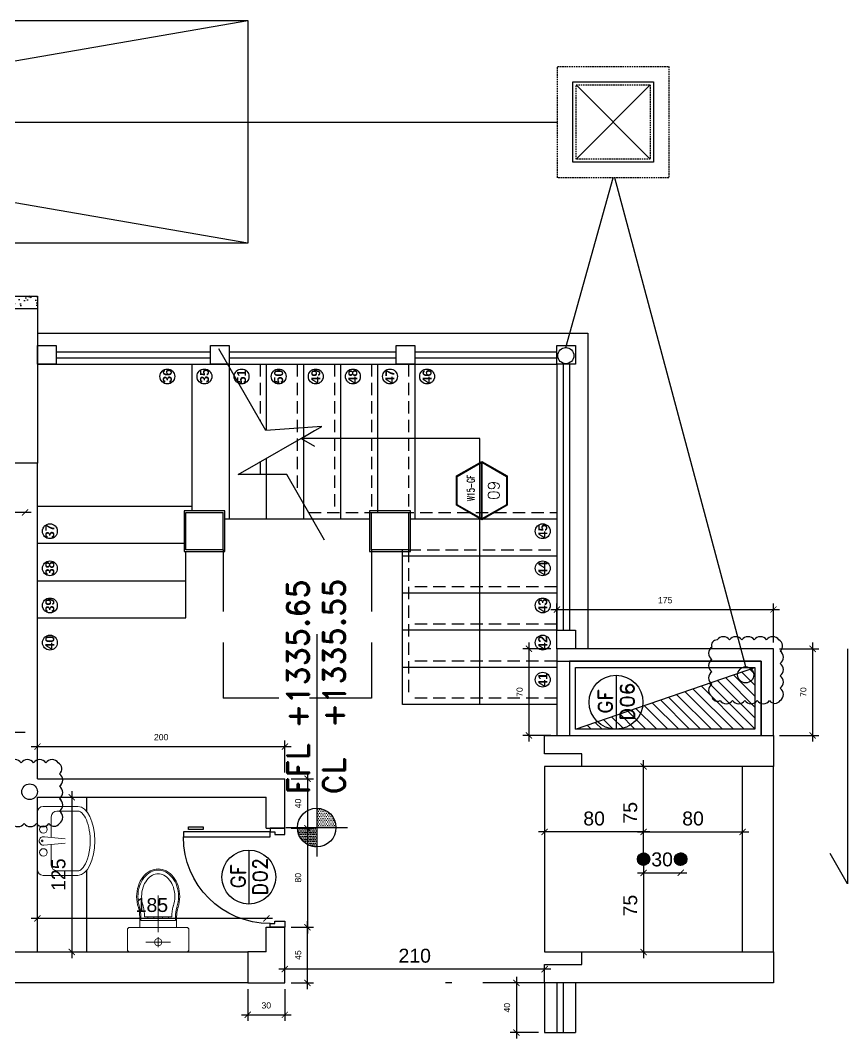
# Model space of a CAD drawing. Header units: centimetres. Extents: x 96271 to 179142, y 9855 to 112216.
# Drawn here: x 137569 to 138238, y 12592 to 13414 of the extents above; entities that cross this region are included whole.
import ezdxf
from ezdxf.enums import TextEntityAlignment as Align

# ---------------------------------------------------------------- set-up
doc = ezdxf.new("R2010")
doc.units = ezdxf.units.CM
doc.header["$LTSCALE"] = 100
doc.header["$MEASUREMENT"] = 0
doc.header["$PDSIZE"] = 0.2
for name, pattern in [('DASHED', [0.75, 0.5, -0.25]), ('HIDDEN', [0.375, 0.25, -0.125]), ('HIDDEN2', [0.1875, 0.125, -0.0625])]:
    doc.linetypes.add(name, pattern=pattern)
doc.layers.get('0').update_dxf_attribs({"linetype": 'CONTINUOUS'})
doc.layers.get('DEFPOINTS').update_dxf_attribs({"linetype": 'CONTINUOUS'})
for name, color, linetype in [('1-door', 7, 'CONTINUOUS'), ('A-Dim', 2, 'CONTINUOUS'), ('A-Dim CMU', 2, 'CONTINUOUS'), ('A-DOOR-ANOT', 111, 'CONTINUOUS'), ('A-Flor-Str', 3, 'CONTINUOUS'), ('A-Glass-Full', 140, 'CONTINUOUS'), ('A-Otln-Abv', 1, 'DASHED'), ('A-Patt-Strcr', 8, 'CONTINUOUS'), ('A-PLASTER', 51, 'CONTINUOUS'), ('A-Rev Cloud', 80, 'CONTINUOUS'), ('A-Sanitary fixt', 143, 'CONTINUOUS'), ('A-Sanitary Fixture', 143, 'CONTINUOUS'), ('A-Shaft', 31, 'CONTINUOUS'), ('A-Slab limit', 53, 'CONTINUOUS'), ('A-STAIRS', 51, 'CONTINUOUS'), ('A-Wall-Full', 5, 'CONTINUOUS'), ('A-Wall-Prht', 2, 'CONTINUOUS'), ('A-Wall-Strctr', 6, 'CONTINUOUS'), ('A-WINDOW-ANOT', 131, 'CONTINUOUS'), ('HANDLES', 2, 'CONTINUOUS'), ('M-DR-RW', 30, 'CONTINUOUS'), ('M-FCO-FD', 161, 'CONTINUOUS'), ('plan-elevation level', 7, 'CONTINUOUS'), ('plan-stair steps nbr', 224, 'CONTINUOUS')]:
    doc.layers.add(name, color=color, linetype=linetype)
doc.layers.add('sanitaires', color=150, linetype='CONTINUOUS', lineweight=0)
doc.styles.add('ARIAL', font='arialbd.ttf')
doc.styles.add('ROMAND', font='romand.shx', dxfattribs={"height": 10})
doc.styles.get("Standard").update_dxf_attribs({"font": 'arial.ttf'})
doc.dimstyles.new('1-50', dxfattribs={"dimtxt": 11.25, "dimasz": 5, "dimexe": 5, "dimexo": 5, "dimgap": 5, "dimtad": 1, "dimdec": 1, "dimrnd": 0.5, "dimzin": 12, "dimdsep": 46, "dimtxsty": 'Standard', "dimblk": 'ARCHTICK', "dimcen": 0.09, "dimdle": 5, "dimadec": 0, "dimazin": 3, "dimtfac": 1, "dimtdec": 1, "dimtix": 1, "dimtofl": 0, "dimtmove": 1, "dimatfit": 3, "dimfxl": 5, "dimtolj": 1, "dimtzin": 0, "dimarcsym": 0})
pattern_1 = [(90, (894916.29, -703049.082), (14.2875, 7.14375), [0, -14.2875])]

# ---------------------------------------------------------------- blocks, each defined once
blk = doc.blocks.new('Dl70-12')
at = {"color": 1}
for p, q in [((0.3, 8.1), (0.7, 8.1)), ((0.3, 1.1), (0.3, 8.1)), ((0.7, 8.1), (0.7, 1.1)), ((0, -0.1), (0, 1.1)), ((0, 1.1), (0.3, 1.1)), ((0.3, 1.1), (0.3, 0.7)), ((0.7, 1.1), (0.3, 1.1)), ((7.7, 1.1), (7.7, 0.7)), ((8, 1.1), (7.7, 1.1)), ((8, -0.1), (8, 1.1)), ((0.3, 0.7), (0.5, 0.7)), ((0.5, 0.7), (0.5, -0.1)), ((7.5, 0.7), (7.5, -0.1)), ((7.7, 0.7), (7.5, 0.7)), ((0.5, -0.1), (0, -0.1)), ((7.5, -0.1), (8, -0.1))]:
    blk.add_line(p, q, dxfattribs=at)
at = {"color": 7}
blk.add_arc((0.7, 1.1), 7, 0, 90, dxfattribs=at)
at = {"layer": 'HANDLES'}
blk.add_lwpolyline([(0.1, 7.7), (-0.1, 7.7), (-0.1, 6.5), (0.1, 6.5), (0.1, 7.7)], dxfattribs=at)
blk = doc.blocks.new('_ArchTick')
at = {"color": 0, "linetype": 'ByBlock', "const_width": 0.15}
blk.add_lwpolyline([(-0.5, -0.5), (0.5, 0.5)], dxfattribs=at)
blk = doc.blocks.new('*D1486')
at = {"layer": 'A-Dim', "color": 0, "lineweight": -2, "transparency": 16777216}
blk.add_line((137772.51, 12688.85), (137577.51, 12688.85), dxfattribs=at)
at = {"layer": 'DEFPOINTS', "color": 0, "transparency": 16777216}
for p in [(137582.51, 12688.85), (137582.51, 12661.71), (137767.51, 12661.71)]:
    blk.add_point(p, dxfattribs=at)
at = {"layer": 'A-Dim', "color": 0, "lineweight": -2, "transparency": 16777216, "xscale": 5, "yscale": 5, "zscale": 5, "rotation": 180}
blk.add_blockref('_ArchTick', (137582.51, 12688.85), dxfattribs=at)
at = {"layer": 'A-Dim', "color": 0, "lineweight": -2, "transparency": 16777216, "xscale": 5, "yscale": 5, "zscale": 5}
blk.add_blockref('_ArchTick', (137767.51, 12688.85), dxfattribs=at)
at = {"layer": 'A-Dim', "color": 0, "transparency": 16777216, "insert": (137675.01, 12699.59), "char_height": 11.25, "attachment_point": 5}
blk.add_mtext('\\A1;185', dxfattribs=at)
blk = doc.blocks.new('*D1487')
at = {"layer": 'A-Dim', "color": 0, "lineweight": -2, "transparency": 16777216}
blk.add_line((137610.25, 12791.71), (137610.25, 12656.71), dxfattribs=at)
at = {"layer": 'DEFPOINTS', "color": 0, "transparency": 16777216}
for p in [(137582.51, 12786.71), (137582.51, 12661.71), (137610.25, 12661.71)]:
    blk.add_point(p, dxfattribs=at)
at = {"layer": 'A-Dim', "color": 0, "lineweight": -2, "transparency": 16777216, "xscale": 5, "yscale": 5, "zscale": 5}
for p, rotation in [((137610.25, 12786.71), 90), ((137610.25, 12661.71), 270)]:
    blk.add_blockref('_ArchTick', p, dxfattribs=dict(at, rotation=rotation))
at = {"layer": 'A-Dim', "color": 0, "transparency": 16777216, "insert": (137599.51, 12724.21), "char_height": 11.25, "attachment_point": 5, "rotation": 90}
blk.add_mtext('\\A1;125', dxfattribs=at)
blk = doc.blocks.new('*D1488')
at = {"layer": 'A-Dim', "color": 0, "lineweight": -2, "transparency": 16777216}
blk.add_line((137997.51, 12647.88), (137777.51, 12647.88), dxfattribs=at)
at = {"layer": 'DEFPOINTS', "color": 0, "transparency": 16777216}
for p in [(137782.51, 12647.88), (137782.51, 12647.88), (137992.51, 12647.88)]:
    blk.add_point(p, dxfattribs=at)
at = {"layer": 'A-Dim', "color": 0, "lineweight": -2, "transparency": 16777216, "xscale": 5, "yscale": 5, "zscale": 5, "rotation": 180}
blk.add_blockref('_ArchTick', (137782.51, 12647.88), dxfattribs=at)
at = {"layer": 'A-Dim', "color": 0, "lineweight": -2, "transparency": 16777216, "xscale": 5, "yscale": 5, "zscale": 5}
blk.add_blockref('_ArchTick', (137992.51, 12647.88), dxfattribs=at)
at = {"layer": 'A-Dim', "color": 0, "transparency": 16777216, "insert": (137887.51, 12658.63), "char_height": 11.25, "attachment_point": 5}
blk.add_mtext('\\A1;210', dxfattribs=at)
blk = doc.blocks.new('SIEGE')
at = {"layer": 'sanitaires'}
for p, q in [((0.08, -0.1), (0.08, 0.1)), ((0.04, 0), (0.12, 0)), ((0.16, 0), (0.46, 0))]:
    blk.add_line(p, q, dxfattribs=at)
for points in [[(0, -0.23), (0, 0.23, -0.414214), (0.02, 0.25), (0.18, 0.25, -0.414214), (0.2, 0.23), (0.2, -0.23, -0.414214), (0.18, -0.25), (0.02, -0.25, -0.414214)], [(0.255, 0.14), (0.2858, 0.14, 0.070503), (0.3623, 0.1508, -0.002744), (0.3646, 0.1516, -0.078075), (0.45, 0.165, -0.078075), (0.5354, 0.1516, -0.087567), (0.603, 0.1159, -0.105488), (0.65, 0.0599, -0.122953), (0.665, 0, -0.122953), (0.65, -0.0599, -0.105488), (0.603, -0.1159, -0.087567), (0.5354, -0.1516, -0.078075), (0.45, -0.165, -0.078075), (0.3646, -0.1516, -0.002744), (0.3623, -0.1508, 0.070503), (0.2858, -0.14), (0.255, -0.14)], [(0.285, 0.11), (0.2858, 0.11, 0.071649), (0.3719, 0.1224, -0.002744), (0.3738, 0.123, -0.078075), (0.45, 0.135, -0.078075), (0.5262, 0.123, -0.087567), (0.5845, 0.0922, -0.105488), (0.6236, 0.0458, -0.122953), (0.635, 0, -0.122953), (0.6236, -0.0458, -0.105488), (0.5845, -0.0922, -0.087567), (0.5262, -0.123, -0.078075), (0.45, -0.135, -0.078075), (0.3738, -0.123, -0.002744), (0.3719, -0.1224, 0.071649), (0.2858, -0.11), (0.285, -0.11)]]:
    blk.add_lwpolyline(points, format="xyb", close=True, dxfattribs=at)
blk.add_lwpolyline([(0.2, 0.15), (0.2858, 0.15, 0.070055), (0.3592, 0.1603, -0.002744), (0.3616, 0.1611, -0.078075), (0.45, 0.175, -0.078075), (0.5384, 0.1611, -0.087567), (0.6091, 0.1237, -0.105488), (0.6589, 0.0646, -0.122953), (0.675, 0, -0.122953), (0.6589, -0.0646, -0.105488), (0.6091, -0.1237, -0.087567), (0.5384, -0.1611, -0.078075), (0.45, -0.175, -0.078075), (0.3616, -0.1611, -0.002744), (0.3592, -0.1603, 0.070055), (0.2858, -0.15), (0.2, -0.15)], format="xyb", dxfattribs=at)
for points in [[(0.285, 0.085), (0.275, 0.085), (0.275, 0.035), (0.285, 0.035)], [(0.285, -0.085), (0.275, -0.085), (0.275, -0.035), (0.285, -0.035)]]:
    blk.add_lwpolyline(points, dxfattribs=at)
blk.add_circle((0.08, 0), 0.03, dxfattribs=at)
blk = doc.blocks.new('A$C16793335')
at = {"layer": 'sanitaires'}
for p, q in [((-22.93, 1.35), (23.44, 1.35)), ((-27.57, -3.29), (-27.57, -31.39)), ((-1.48, -20.99), (-3.07, -4.27)), ((1.98, -20.99), (3.67, -3.74)), ((28.07, -3.29), (28.07, -31.39)), ((-23.86, -14.41), (-23.86, -31.39)), ((-2.55, -9.78), (-19.22, -9.78)), ((19.73, -9.78), (3.08, -9.78)), ((24.36, -14.41), (24.36, -31.39))]:
    blk.add_line(p, q, dxfattribs=at)
for centre, radius in [((-9.02, -3.42), 3.02), ((0.25, -2.33), 0.741), ((9.53, -3.42), 3.02)]:
    blk.add_circle(centre, radius, dxfattribs=at)
for centre, radius, start, end in [((-22.93, -3.29), 4.64, 90, 180), ((0.25, -3.42), 3.43, 354.03503, 194.36306), ((23.44, -3.29), 4.64, 0, 90), ((-19.22, -14.41), 4.64, 90, 180), ((19.73, -14.41), 4.64, 0, 90)]:
    blk.add_arc(centre, radius, start, end, dxfattribs=at)
at = {"layer": 'sanitaires', "extrusion": (0, 0, -1)}
blk.add_ellipse((0.25, -31.39), major_axis=(-27.82, 0), ratio=0.489262, start_param=3.141593, end_param=6.283185, dxfattribs=at)
at = {"layer": 'sanitaires'}
blk.add_open_spline([(24.36, -31.39), (24.36, -32.25), (24.02, -33.26), (21.65, -35.79), (19.64, -37.16), (11.04, -40.78), (1.94, -41.89), (-12.47, -40.12), (-18.08, -38.01), (-23.21, -34), (-23.86, -32.51), (-23.86, -31.39)], degree=3, knots=[0, 0, 0, 0, 0.429762, 0.429762, 0.859523, 0.859523, 1.816754, 1.816754, 2.581686, 2.581686, 3.141593, 3.141593, 3.141593, 3.141593], dxfattribs=at)
blk = doc.blocks.new('CL-FFL-PLAN')
at = {"layer": 'plan-elevation level'}
h = blk.add_hatch(dxfattribs=at)
h.set_pattern_fill('DOTS', color=232, scale=9, angle=90, style=0)
h.set_pattern_definition(pattern_1)
h.paths.add_polyline_path([(-1228.6, 206.6), (-1228.6, 50.3), (-1384.9, 50.3, -0.414214)])
h = blk.add_hatch(dxfattribs=at)
h.set_pattern_fill('DOTS', color=232, scale=9, angle=90, style=0)
h.set_pattern_definition(pattern_1)
h.paths.add_polyline_path([(-1228.6, 50.3), (-1072.2, 50.3, -0.414214), (-1228.6, -106.1)])
at = {"layer": 'plan-elevation level', "color": 7, "ltscale": 111}
for p, q in [((-1228.6, 301), (-1228.6, -200.5)), ((336.9, 50.3), (-1462.7, 50.3))]:
    blk.add_line(p, q, dxfattribs=at)
blk.add_circle((-1228.6, 50.3), 156.3, dxfattribs=at)
at = {"layer": 'plan-elevation level', "color": 111, "ltscale": 111, "style": 'ROMAND'}
for s, p in [('FFL', (-960.4, 110.5)), ('CL', (-960.4, -179.7))]:
    blk.add_text(s, height=180, dxfattribs=at).set_placement(p)
for tag, p in [('FFL', (-424, 112.5)), ('CL', (-417.5, -180.3))]:
    blk.add_attdef(tag, p, '', height=180, dxfattribs=at)
blk = doc.blocks.new('*D1484')
at = {"layer": 'A-Dim', "color": 0, "lineweight": -2, "transparency": 16777216}
blk.add_line((137577.51, 13016.8), (136942.51, 13016.8), dxfattribs=at)
at = {"layer": 'DEFPOINTS', "color": 0, "transparency": 16777216}
for p in [(136947.51, 13066.71), (137572.51, 13066.71), (136947.51, 13016.8)]:
    blk.add_point(p, dxfattribs=at)
at = {"layer": 'A-Dim', "color": 0, "lineweight": -2, "transparency": 16777216, "xscale": 5, "yscale": 5, "zscale": 5}
for p, rotation in [((136947.51, 13016.8), 180.0000000000053), ((137572.51, 13016.8), 5.275779813018745e-12)]:
    blk.add_blockref('_ArchTick', p, dxfattribs=dict(at, rotation=rotation))
at = {"layer": 'A-Dim', "color": 0, "transparency": 16777216, "insert": (137260.01, 13027.55), "char_height": 11.25, "attachment_point": 5}
blk.add_mtext('\\A1;625', dxfattribs=at)
blk = doc.blocks.new('A$C407A2A97')
at = {"linetype": 'HIDDEN2'}
for points in [[(-450, 0), (450, 0), (450, -900), (-450, -900)], [(-300, -150), (300, -150), (300, -750), (-300, -750)]]:
    blk.add_lwpolyline(points, close=True, dxfattribs=at)
blk.add_lwpolyline([(-325, -125), (325, -125), (325, -775), (-325, -775)], close=True)
for points in [[(300, -150), (-300, -750)], [(300, -750), (-300, -150)]]:
    blk.add_lwpolyline(points)
blk = doc.blocks.new('*D1506')
at = {"layer": 'A-Dim', "color": 0, "lineweight": -2, "transparency": 16777216}
blk.add_line((138072.51, 12731.71), (138072.51, 12816.71), dxfattribs=at)
at = {"layer": 'DEFPOINTS', "color": 0, "transparency": 16777216}
for p in [(138072.51, 12811.71), (138080.72, 12811.71), (138080.72, 12736.71)]:
    blk.add_point(p, dxfattribs=at)
at = {"layer": 'A-Dim', "color": 0, "lineweight": -2, "transparency": 16777216, "xscale": 5, "yscale": 5, "zscale": 5}
for p, rotation in [((138072.51, 12811.71), 90), ((138072.51, 12736.71), 270)]:
    blk.add_blockref('_ArchTick', p, dxfattribs=dict(at, rotation=rotation))
at = {"layer": 'A-Dim', "color": 0, "transparency": 16777216, "insert": (138061.79, 12774.21), "char_height": 11.25, "attachment_point": 5, "rotation": 90}
blk.add_mtext('\\A1;75', dxfattribs=at)
blk = doc.blocks.new('*D1507')
at = {"layer": 'A-Dim', "color": 0, "lineweight": -2, "transparency": 16777216}
blk.add_line((138072.51, 12741.71), (138072.51, 12656.71), dxfattribs=at)
at = {"layer": 'DEFPOINTS', "color": 0, "transparency": 16777216}
for p in [(138080.72, 12736.71), (138072.51, 12661.71), (138080.72, 12661.71)]:
    blk.add_point(p, dxfattribs=at)
at = {"layer": 'A-Dim', "color": 0, "lineweight": -2, "transparency": 16777216, "xscale": 5, "yscale": 5, "zscale": 5}
for p, rotation in [((138072.51, 12736.71), 90), ((138072.51, 12661.71), 270)]:
    blk.add_blockref('_ArchTick', p, dxfattribs=dict(at, rotation=rotation))
at = {"layer": 'A-Dim', "color": 0, "transparency": 16777216, "insert": (138061.79, 12699.21), "char_height": 11.25, "attachment_point": 5, "rotation": 90}
blk.add_mtext('\\A1;75', dxfattribs=at)
blk = doc.blocks.new('*D1508')
at = {"layer": 'A-Dim', "color": 0, "lineweight": -2, "transparency": 16777216}
blk.add_line((138067.51, 12758.77), (138157.51, 12758.77), dxfattribs=at)
at = {"layer": 'DEFPOINTS', "color": 0, "transparency": 16777216}
for p in [(138152.51, 12758.77), (138072.51, 12742.6), (138152.51, 12742.6)]:
    blk.add_point(p, dxfattribs=at)
at = {"layer": 'A-Dim', "color": 0, "lineweight": -2, "transparency": 16777216, "xscale": 5, "yscale": 5, "zscale": 5, "rotation": 180}
blk.add_blockref('_ArchTick', (138072.51, 12758.77), dxfattribs=at)
at = {"layer": 'A-Dim', "color": 0, "lineweight": -2, "transparency": 16777216, "xscale": 5, "yscale": 5, "zscale": 5}
blk.add_blockref('_ArchTick', (138152.51, 12758.77), dxfattribs=at)
at = {"layer": 'A-Dim', "color": 0, "transparency": 16777216, "insert": (138112.51, 12769.51), "char_height": 11.25, "attachment_point": 5}
blk.add_mtext('\\A1;80', dxfattribs=at)
blk = doc.blocks.new('*D1509')
at = {"layer": 'A-Dim', "color": 0, "lineweight": -2, "transparency": 16777216}
blk.add_line((138077.51, 12758.77), (137987.51, 12758.77), dxfattribs=at)
at = {"layer": 'DEFPOINTS', "color": 0, "transparency": 16777216}
for p in [(137992.51, 12758.77), (137992.51, 12742.6), (138072.51, 12742.6)]:
    blk.add_point(p, dxfattribs=at)
at = {"layer": 'A-Dim', "color": 0, "lineweight": -2, "transparency": 16777216, "xscale": 5, "yscale": 5, "zscale": 5, "rotation": 180}
blk.add_blockref('_ArchTick', (137992.51, 12758.77), dxfattribs=at)
at = {"layer": 'A-Dim', "color": 0, "lineweight": -2, "transparency": 16777216, "xscale": 5, "yscale": 5, "zscale": 5}
blk.add_blockref('_ArchTick', (138072.51, 12758.77), dxfattribs=at)
at = {"layer": 'A-Dim', "color": 0, "transparency": 16777216, "insert": (138032.51, 12769.51), "char_height": 11.25, "attachment_point": 5}
blk.add_mtext('\\A1;80', dxfattribs=at)
blk = doc.blocks.new('*D1495')
at = {"layer": 'A-Dim', "color": 0, "lineweight": -2, "transparency": 16777216}
blk.add_line((138067.51, 12725.7), (138107.51, 12725.7), dxfattribs=at)
at = {"layer": 'DEFPOINTS', "color": 0, "transparency": 16777216}
for p in [(138072.51, 12736.71), (138102.51, 12736.71), (138102.51, 12725.7)]:
    blk.add_point(p, dxfattribs=at)
at = {"layer": 'A-Dim', "color": 0, "lineweight": -2, "transparency": 16777216, "xscale": 5, "yscale": 5, "zscale": 5, "rotation": 180}
blk.add_blockref('_ArchTick', (138072.51, 12725.7), dxfattribs=at)
at = {"layer": 'A-Dim', "color": 0, "lineweight": -2, "transparency": 16777216, "xscale": 5, "yscale": 5, "zscale": 5}
blk.add_blockref('_ArchTick', (138102.51, 12725.7), dxfattribs=at)
at = {"layer": 'A-Dim', "color": 0, "transparency": 16777216, "insert": (138087.51, 12736.45), "char_height": 11.25, "attachment_point": 5}
blk.add_mtext('\\A1;30', dxfattribs=at)
blk = doc.blocks.new('*D1500')
at = {"layer": 'A-Dim CMU', "color": 0, "lineweight": -2, "transparency": 16777216}
for p, q in [((137577.51, 12827.73), (137787.51, 12827.73)), ((137582.51, 12806.71), (137582.51, 12832.73)), ((137782.51, 12806.71), (137782.51, 12832.73))]:
    blk.add_line(p, q, dxfattribs=at)
at = {"layer": 'DEFPOINTS', "color": 0, "transparency": 16777216}
for p in [(137782.51, 12827.73), (137582.51, 12801.71), (137782.51, 12801.71)]:
    blk.add_point(p, dxfattribs=at)
at = {"layer": 'A-Dim CMU', "color": 0, "lineweight": -2, "transparency": 16777216, "xscale": 5, "yscale": 5, "zscale": 5, "rotation": 180}
blk.add_blockref('_ArchTick', (137582.51, 12827.73), dxfattribs=at)
at = {"layer": 'A-Dim CMU', "color": 0, "lineweight": -2, "transparency": 16777216, "xscale": 5, "yscale": 5, "zscale": 5}
blk.add_blockref('_ArchTick', (137782.51, 12827.73), dxfattribs=at)
at = {"layer": 'A-Dim CMU', "color": 0, "transparency": 16777216, "insert": (137682.51, 12835.28), "char_height": 5, "attachment_point": 5}
blk.add_mtext('\\A1;200', dxfattribs=at)
blk = doc.blocks.new('*D1501')
at = {"layer": 'A-Dim CMU', "color": 0, "lineweight": -2, "transparency": 16777216}
for p, q in [((137800.78, 12806.71), (137800.78, 12756.71)), ((137787.51, 12801.71), (137805.78, 12801.71)), ((137787.51, 12761.71), (137805.78, 12761.71))]:
    blk.add_line(p, q, dxfattribs=at)
at = {"layer": 'DEFPOINTS', "color": 0, "transparency": 16777216}
for p in [(137782.51, 12801.71), (137782.51, 12761.71), (137800.78, 12761.71)]:
    blk.add_point(p, dxfattribs=at)
at = {"layer": 'A-Dim CMU', "color": 0, "lineweight": -2, "transparency": 16777216, "xscale": 5, "yscale": 5, "zscale": 5}
for p, rotation in [((137800.78, 12801.71), 90), ((137800.78, 12761.71), 270)]:
    blk.add_blockref('_ArchTick', p, dxfattribs=dict(at, rotation=rotation))
at = {"layer": 'A-Dim CMU', "color": 0, "transparency": 16777216, "insert": (137793.23, 12781.71), "char_height": 5, "attachment_point": 5, "rotation": 90}
blk.add_mtext('\\A1;40', dxfattribs=at)
blk = doc.blocks.new('*D1502')
at = {"layer": 'A-Dim CMU', "color": 0, "lineweight": -2, "transparency": 16777216}
for p, q in [((137787.51, 12761.71), (137805.78, 12761.71)), ((137800.78, 12766.71), (137800.78, 12676.71)), ((137787.51, 12681.71), (137805.78, 12681.71))]:
    blk.add_line(p, q, dxfattribs=at)
at = {"layer": 'DEFPOINTS', "color": 0, "transparency": 16777216}
for p in [(137782.51, 12761.71), (137782.51, 12681.71), (137800.78, 12681.71)]:
    blk.add_point(p, dxfattribs=at)
at = {"layer": 'A-Dim CMU', "color": 0, "lineweight": -2, "transparency": 16777216, "xscale": 5, "yscale": 5, "zscale": 5}
for p, rotation in [((137800.78, 12761.71), 90), ((137800.78, 12681.71), 270)]:
    blk.add_blockref('_ArchTick', p, dxfattribs=dict(at, rotation=rotation))
at = {"layer": 'A-Dim CMU', "color": 0, "transparency": 16777216, "insert": (137793.23, 12721.71), "char_height": 5, "attachment_point": 5, "rotation": 90}
blk.add_mtext('\\A1;80', dxfattribs=at)
blk = doc.blocks.new('*D1503')
at = {"layer": 'A-Dim CMU', "color": 0, "lineweight": -2, "transparency": 16777216}
for p, q in [((137800.78, 12631.71), (137800.78, 12686.71)), ((137787.51, 12681.71), (137805.78, 12681.71)), ((137787.51, 12636.71), (137805.78, 12636.71))]:
    blk.add_line(p, q, dxfattribs=at)
at = {"layer": 'DEFPOINTS', "color": 0, "transparency": 16777216}
for p in [(137782.51, 12681.71), (137800.78, 12681.71), (137782.51, 12636.71)]:
    blk.add_point(p, dxfattribs=at)
at = {"layer": 'A-Dim CMU', "color": 0, "lineweight": -2, "transparency": 16777216, "xscale": 5, "yscale": 5, "zscale": 5}
for p, rotation in [((137800.78, 12681.71), 90), ((137800.78, 12636.71), 270)]:
    blk.add_blockref('_ArchTick', p, dxfattribs=dict(at, rotation=rotation))
at = {"layer": 'A-Dim CMU', "color": 0, "transparency": 16777216, "insert": (137793.24, 12659.21), "char_height": 5, "attachment_point": 5, "rotation": 90}
blk.add_mtext('\\A1;45', dxfattribs=at)
blk = doc.blocks.new('*D1504')
at = {"layer": 'A-Dim CMU', "color": 0, "lineweight": -2, "transparency": 16777216}
for p, q in [((137752.51, 12631.71), (137752.51, 12605.97)), ((137782.51, 12631.71), (137782.51, 12605.97)), ((137747.51, 12610.97), (137787.51, 12610.97))]:
    blk.add_line(p, q, dxfattribs=at)
at = {"layer": 'DEFPOINTS', "color": 0, "transparency": 16777216}
for p in [(137752.51, 12636.71), (137782.51, 12636.71), (137782.51, 12610.97)]:
    blk.add_point(p, dxfattribs=at)
at = {"layer": 'A-Dim CMU', "color": 0, "lineweight": -2, "transparency": 16777216, "xscale": 5, "yscale": 5, "zscale": 5, "rotation": 180}
blk.add_blockref('_ArchTick', (137752.51, 12610.97), dxfattribs=at)
at = {"layer": 'A-Dim CMU', "color": 0, "lineweight": -2, "transparency": 16777216, "xscale": 5, "yscale": 5, "zscale": 5}
blk.add_blockref('_ArchTick', (137782.51, 12610.97), dxfattribs=at)
at = {"layer": 'A-Dim CMU', "color": 0, "transparency": 16777216, "insert": (137767.51, 12618.53), "char_height": 5, "attachment_point": 5}
blk.add_mtext('\\A1;30', dxfattribs=at)
blk = doc.blocks.new('*D1505')
at = {"layer": 'A-Dim CMU', "color": 0, "lineweight": -2, "transparency": 16777216}
for p, q in [((137969.72, 12641.71), (137969.72, 12591.71)), ((137987.51, 12636.71), (137964.72, 12636.71)), ((137987.51, 12596.71), (137964.72, 12596.71))]:
    blk.add_line(p, q, dxfattribs=at)
at = {"layer": 'DEFPOINTS', "color": 0, "transparency": 16777216}
for p in [(137992.51, 12636.71), (137969.72, 12596.71), (137992.51, 12596.71)]:
    blk.add_point(p, dxfattribs=at)
at = {"layer": 'A-Dim CMU', "color": 0, "lineweight": -2, "transparency": 16777216, "xscale": 5, "yscale": 5, "zscale": 5}
for p, rotation in [((137969.72, 12636.71), 90), ((137969.72, 12596.71), 270)]:
    blk.add_blockref('_ArchTick', p, dxfattribs=dict(at, rotation=rotation))
at = {"layer": 'A-Dim CMU', "color": 0, "transparency": 16777216, "insert": (137962.16, 12616.71), "char_height": 5, "attachment_point": 5, "rotation": 90}
blk.add_mtext('\\A1;40', dxfattribs=at)
blk = doc.blocks.new('*D1553')
at = {"layer": 'A-Dim CMU', "color": 0, "lineweight": -2, "transparency": 16777216}
for p, q in [((137979.88, 12911.71), (137979.88, 12831.71)), ((137997.51, 12906.71), (137974.88, 12906.71)), ((137997.51, 12836.71), (137974.88, 12836.71))]:
    blk.add_line(p, q, dxfattribs=at)
at = {"layer": 'DEFPOINTS', "color": 0, "transparency": 16777216}
for p in [(138002.51, 12906.71), (137979.88, 12836.71), (138002.51, 12836.71)]:
    blk.add_point(p, dxfattribs=at)
at = {"layer": 'A-Dim CMU', "color": 0, "lineweight": -2, "transparency": 16777216, "xscale": 5, "yscale": 5, "zscale": 5}
for p, rotation in [((137979.88, 12906.71), 90), ((137979.88, 12836.71), 270)]:
    blk.add_blockref('_ArchTick', p, dxfattribs=dict(at, rotation=rotation))
at = {"layer": 'A-Dim CMU', "color": 0, "transparency": 16777216, "insert": (137972.33, 12871.71), "char_height": 5, "attachment_point": 5, "rotation": 90}
blk.add_mtext('\\A1;70', dxfattribs=at)
blk = doc.blocks.new('*D1554')
at = {"layer": 'A-Dim CMU', "color": 0, "lineweight": -2, "transparency": 16777216}
for p, q in [((138002.51, 12911.71), (138002.51, 12943.39)), ((138177.51, 12911.71), (138177.51, 12943.39)), ((137997.51, 12938.39), (138182.51, 12938.39))]:
    blk.add_line(p, q, dxfattribs=at)
at = {"layer": 'DEFPOINTS', "color": 0, "transparency": 16777216}
for p in [(138177.51, 12938.39), (138002.51, 12906.71), (138177.51, 12906.71)]:
    blk.add_point(p, dxfattribs=at)
at = {"layer": 'A-Dim CMU', "color": 0, "lineweight": -2, "transparency": 16777216, "xscale": 5, "yscale": 5, "zscale": 5, "rotation": 180}
blk.add_blockref('_ArchTick', (138002.51, 12938.39), dxfattribs=at)
at = {"layer": 'A-Dim CMU', "color": 0, "lineweight": -2, "transparency": 16777216, "xscale": 5, "yscale": 5, "zscale": 5}
blk.add_blockref('_ArchTick', (138177.51, 12938.39), dxfattribs=at)
at = {"layer": 'A-Dim CMU', "color": 0, "transparency": 16777216, "insert": (138090.01, 12945.94), "char_height": 5, "attachment_point": 5}
blk.add_mtext('\\A1;175', dxfattribs=at)
blk = doc.blocks.new('*D1555')
at = {"layer": 'A-Dim CMU', "color": 0, "lineweight": -2, "transparency": 16777216}
for p, q in [((138209.27, 12831.71), (138209.27, 12911.71)), ((138182.51, 12906.71), (138214.27, 12906.71)), ((138182.51, 12836.71), (138214.27, 12836.71))]:
    blk.add_line(p, q, dxfattribs=at)
at = {"layer": 'DEFPOINTS', "color": 0, "transparency": 16777216}
for p in [(138177.51, 12906.71), (138209.27, 12906.71), (138177.51, 12836.71)]:
    blk.add_point(p, dxfattribs=at)
at = {"layer": 'A-Dim CMU', "color": 0, "lineweight": -2, "transparency": 16777216, "xscale": 5, "yscale": 5, "zscale": 5}
for p, rotation in [((138209.27, 12906.71), 90), ((138209.27, 12836.71), 270)]:
    blk.add_blockref('_ArchTick', p, dxfattribs=dict(at, rotation=rotation))
at = {"layer": 'A-Dim CMU', "color": 0, "transparency": 16777216, "insert": (138201.71, 12871.71), "char_height": 5, "attachment_point": 5, "rotation": 90}
blk.add_mtext('\\A1;70', dxfattribs=at)
blk = doc.blocks.new('DOOR NO')
blk.add_line((1261, 534), (661, 534))
blk.add_circle((961, 534), 300)
at = {"style": 'ROMAND'}
for tag, p in [('LEVEL', (969, 572)), ('DOOR', (966, 327))]:
    blk.add_attdef(tag, text='', height=162, dxfattribs=at).set_placement(p, align=Align.CENTER)
blk = doc.blocks.new('WINDOW-TAGS')
at = {"color": 4}
for p, q in [((231, 535), (1283, 535)), ((231, 528), (1283, 528)), ((231, 521), (1283, 521))]:
    blk.add_line(p, q, dxfattribs=at)
for points in [[(1299, 528), (1028, 997), (486, 997), (215, 528), (486, 58), (1028, 58)], [(1291, 528), (1024, 990), (490, 990), (223, 528), (490, 65), (1024, 65)], [(1283, 528), (1020, 983), (494, 983), (231, 528), (494, 72), (1020, 72)]]:
    blk.add_lwpolyline(points, close=True, dxfattribs=at)
at = {"color": 4, "style": 'ROMAND'}
for tag, p in [('LEVEL', (761, 644)), ('WINDOW-NO', (871, 199))]:
    blk.add_attdef(tag, text='', height=210, dxfattribs=at).set_placement(p, align=Align.CENTER)

msp = doc.modelspace()

# ---------------------------------------------------------------- hatches: boundary and pattern name
h = msp.add_hatch()
h.set_pattern_fill('ANSI31', color=256, angle=90)
h.set_pattern_definition([(135, (140074.82416, 22338.30516), (-0.0883883476, -0.0883883476), [])])
h.paths.add_polyline_path([(138102.509, 12731.71, 1), (138102.509, 12741.71, 1)])
h.paths.add_polyline_path([(138072.509, 12741.71, 1), (138072.509, 12731.71, 1)])
at = {"layer": 'A-Patt-Strcr'}
h = msp.add_hatch(dxfattribs=at)
h.set_pattern_fill('AR-CONC', color=256, scale=2, angle=90)
h.set_pattern_definition([(140, (130074.824, 22338.305), (1.255043, 14.345204), [1.5, -16.5]), (85, (130074.824, 22338.305), (-15.043843, -2.775027), [1.2, -13.2]), (190.45144, (130074.929, 22339.5), (-13.7888, 11.570177), [1.274804, -14.022842]), (136.1842, (130070.824, 22338.305), (3.310386, 21.344827), [2.25, -24.75]), (186.63564, (130071.1, 22340.084), (-19.482372, 18.69324), [1.912207, -21.034275]), (81.18416, (130070.824, 22338.305), (-19.48237, 18.69324), [1.8, -19.8]), (111, (130071.824, 22340.305), (8.052378, 11.938141), [1.5, -16.5]), (56, (130071.824, 22340.305), (-14.503, 4.866307), [1.2, -13.2]), (161.45144, (130072.495, 22341.3), (-6.450623, 16.804448), [1.274804, -14.022842]), (127.5, (130074.824, 22338.305), (-6.657877, 0.243197), [0, -13.04, 0, -13.4, 0, -13.25]), (97.5, (130074.824, 22338.305), (-7.8882342, 5.2613907), [0, -7.64, 0, -12.74, 0, -5.05]), (57.5, (130074.824, 22333.845), (0.4510974, 10.6764487), [0, -5, 0, -15.6, 0, -20.7]), (47.5, (130074.824, 22331.845), (-2.0021, 11.6637234), [0, -6.5, 0, -10.36, 0, -14.7])])
h.paths.add_polyline_path([(137557.509, 13191.71), (137557.509, 13181.71), (137582.509, 13181.71), (137582.509, 13191.71)])
at = {"layer": 'A-Shaft'}
h = msp.add_hatch(dxfattribs=at)
h.set_pattern_fill('ANSI31', color=256, scale=50, angle=90)
h.set_pattern_definition([(135, (209642.792, -137144.849), (-4.41941738, -4.41941738), [])])
h.paths.add_polyline_path([(138017.509, 12841.71), (138162.509, 12841.71), (138162.509, 12891.71)])

# ---------------------------------------------------------------- linework, layer by layer
msp.add_lwpolyline([(137752.556, 13234.454), (137232.556, 13234.454), (137232.556, 13414.454), (137752.556, 13414.454)], close=True)
for points in [[(137752.556, 13234.454), (137232.556, 13324.454), (137752.556, 13414.454)], [(137814.635, 12994.458), (137784.066, 13047.405), (137744.809, 13047.405), (137812.342, 13086.395), (137767.047, 13083.08), (137729.031, 13148.927)]]:
    msp.add_lwpolyline(points)
for centre in [(138072.509, 12736.71), (138102.509, 12736.71)]:
    msp.add_circle(centre, 5)
at = {"layer": 'A-Flor-Str'}
for p, q in [((137702.509, 13016.71), (137732.509, 13016.71)), ((138237.509, 12906.71), (138237.509, 12716.71)), ((138237.509, 12716.71), (138223.268, 12741.377))]:
    msp.add_line(p, q, dxfattribs=at)
for points in [[(137795.568, 13076.71), (137806.369, 13082.947)], [(137940.009, 12861.71), (137940.009, 13076.71), (137795.568, 13076.71)], [(137795.568, 13076.71), (137806.369, 13070.474)]]:
    msp.add_lwpolyline(points, dxfattribs=at)
at = {"layer": 'A-Glass-Full'}
for points in [[(137582.509, 13136.71), (137582.509, 13151.71), (137597.509, 13151.71), (137597.509, 13136.71)], [(137722.509, 13136.71), (137722.509, 13151.71), (137737.509, 13151.71), (137737.509, 13136.71)], [(137872.509, 13136.71), (137872.509, 13151.71), (137887.509, 13151.71), (137887.509, 13136.71)], [(138002.509, 13136.71), (138002.509, 13151.71), (138017.509, 13151.71), (138017.509, 13136.71)], [(138002.509, 12906.71), (138002.509, 12921.71), (138017.509, 12921.71), (138017.509, 12906.71)]]:
    msp.add_lwpolyline(points, close=True, dxfattribs=at)
for points in [[(137597.509, 13146.71), (137722.509, 13146.71)], [(137597.509, 13141.71), (137722.509, 13141.71)], [(137737.509, 13146.71), (137872.509, 13146.71)], [(137737.509, 13141.71), (137872.509, 13141.71)], [(137887.509, 13146.71), (138002.509, 13146.71)], [(137887.509, 13141.71), (138002.509, 13141.71)], [(137582.509, 13136.71), (138002.509, 13136.71), (138002.509, 12921.71)], [(138007.509, 13136.71), (138007.509, 12921.71)], [(138012.509, 13136.71), (138012.509, 12921.71)]]:
    msp.add_lwpolyline(points, dxfattribs=at)
at = {"layer": 'A-Otln-Abv', "ltscale": 0.2}
for p, q in [((137801.788, 13016.71), (138002.509, 13016.71)), ((137882.509, 12986.71), (138002.509, 12986.71)), ((137882.509, 12986.71), (137882.509, 12866.71))]:
    msp.add_line(p, q, dxfattribs=at)
at = {"layer": 'A-Otln-Abv'}
for p, q in [((137732.509, 12986.71), (137732.509, 12866.71)), ((137852.509, 12986.71), (137852.509, 12866.71)), ((137852.509, 12866.71), (137732.509, 12866.71)), ((137992.509, 12636.71), (137912.509, 12636.71))]:
    msp.add_line(p, q, dxfattribs=at)
at = {"layer": 'A-Otln-Abv', "ltscale": 0.2}
for points in [[(137762.509, 13136.71), (137762.509, 13090.94)], [(137792.509, 13136.71), (137792.509, 13032.781)], [(137822.509, 13136.71), (137822.509, 13016.71)], [(137852.509, 13136.71), (137852.509, 13016.71)], [(137882.509, 13136.71), (137882.509, 13016.71)], [(137762.509, 13057.624), (137762.509, 13047.405)], [(138002.509, 12956.71), (137882.509, 12956.71)], [(138002.509, 12926.71), (137882.509, 12926.71)], [(138002.509, 12896.71), (137882.509, 12896.71)], [(138002.509, 12866.71), (137882.509, 12866.71)]]:
    msp.add_lwpolyline(points, dxfattribs=at)
at = {"layer": 'A-PLASTER'}
for points in [[(137701.009, 13018.21), (137701.009, 12985.21), (137734.009, 12985.21), (137734.009, 13018.21)], [(137851.009, 13018.21), (137851.009, 12985.21), (137884.009, 12985.21), (137884.009, 13018.21)]]:
    msp.add_lwpolyline(points, close=True, dxfattribs=at)
at = {"layer": 'A-Rev Cloud'}
for points in [[(138183.026, 12864.842, 0.5205671), (138183.026, 12874.842, 0.5205671), (138183.026, 12884.842, 0.5205671), (138183.026, 12894.842, 0.5205671), (138183.026, 12904.842, 0.5205671), (138181.996, 12913.812, 0.5205671), (138171.996, 12913.812, 0.5205671), (138161.996, 12913.812, 0.5205671), (138151.996, 12913.812, 0.5205671), (138141.996, 12913.812, 0.5205671), (138131.996, 12913.812, 0.5205671), (138127.681, 12908.128, 0.5205671), (138127.681, 12898.128, 0.5205671), (138127.681, 12888.128, 0.5205671), (138127.681, 12878.128, 0.5205671), (138127.681, 12868.128, 0.5205671), (138134.395, 12864.842, 0.5205671), (138144.395, 12864.842, 0.5205671), (138154.395, 12864.842, 0.5205671), (138164.395, 12864.842, 0.5205671), (138174.395, 12864.842, 0.5205671)], [(137600.364, 12765.59, 0.5205671), (137600.364, 12775.59, 0.5205671), (137600.364, 12785.59, 0.5205671), (137600.364, 12795.59, 0.5205671), (137600.364, 12805.59, 0.5205671), (137599.334, 12814.561, 0.5205671), (137589.334, 12814.561, 0.5205671), (137579.334, 12814.561, 0.5205671), (137569.334, 12814.561, 0.5205671), (137559.334, 12814.561, 0.5205671), (137549.334, 12814.561, 0.5205671), (137545.019, 12808.876, 0.5205671), (137545.019, 12798.876, 0.5205671), (137545.019, 12788.876, 0.5205671), (137545.019, 12778.876, 0.5205671), (137545.019, 12768.876, 0.5205671), (137551.733, 12765.59, 0.5205671), (137561.733, 12765.59, 0.5205671), (137571.733, 12765.59, 0.5205671), (137581.733, 12765.59, 0.5205671), (137591.733, 12765.59, 0.5205671)]]:
    msp.add_lwpolyline(points, format="xyb", close=True, dxfattribs=at)
at = {"layer": 'A-Sanitary fixt'}
for p, q in [((137622.509, 12774.991), (137622.509, 12786.71)), ((137622.509, 12661.71), (137622.509, 12727.927))]:
    msp.add_line(p, q, dxfattribs=at)
at = {"layer": 'A-Sanitary Fixture'}
msp.add_line((137512.509, 12839.21), (137572.509, 12839.21), dxfattribs=at)
at = {"layer": 'A-Shaft'}
msp.add_line((138017.509, 12841.71), (138162.509, 12891.71), dxfattribs=at)
msp.add_lwpolyline([(138162.509, 12841.71), (138017.509, 12841.71), (138017.509, 12891.71), (138162.509, 12891.71)], close=True, dxfattribs=at)
at = {"layer": 'A-Slab limit'}
for points in [[(138012.509, 12896.71), (138012.509, 12836.71), (138167.509, 12836.71), (138167.509, 12896.71)], [(137992.509, 12811.71), (137992.509, 12661.71), (138152.509, 12661.71), (138152.509, 12811.71)]]:
    msp.add_lwpolyline(points, close=True, dxfattribs=at)
at = {"layer": 'A-STAIRS', "linetype": 'HIDDEN', "ltscale": 50}
for p, q in [((137797.509, 13024.121), (137797.509, 13011.71)), ((137707.509, 13021.71), (137582.509, 13021.71)), ((137734.009, 13011.71), (137804.675, 13011.71)), ((137804.675, 13011.71), (137851.009, 13011.71)), ((137884.009, 13011.71), (138002.509, 13011.71)), ((137702.509, 12991.71), (137582.509, 12991.71)), ((137877.509, 12981.71), (138002.509, 12981.71))]:
    msp.add_line(p, q, dxfattribs=at)
for points in [[(137707.509, 13018.21), (137707.509, 13136.71)], [(137737.509, 13136.71), (137737.509, 13011.71)], [(137767.509, 13136.71), (137767.509, 13090.94)], [(137797.509, 13136.71), (137797.509, 13024.121)], [(137827.509, 13136.71), (137827.509, 13011.71)], [(137857.509, 13136.71), (137857.509, 13016.71)], [(137887.509, 13136.71), (137887.509, 13011.71)], [(137767.509, 13090.94), (137767.509, 13083.114)], [(137767.509, 13060.511), (137767.509, 13047.405)], [(137767.509, 13047.405), (137767.509, 13011.71)], [(137582.509, 12931.71), (137702.509, 12931.71), (137702.509, 12985.21)], [(137877.509, 12861.71), (137877.509, 12986.71)], [(137582.509, 12961.71), (137702.509, 12961.71)], [(138002.509, 12951.71), (137877.509, 12951.71)], [(138002.509, 12921.71), (137877.509, 12921.71)], [(138002.509, 12891.71), (137877.509, 12891.71)], [(138002.509, 12861.71), (137877.509, 12861.71)]]:
    msp.add_lwpolyline(points, dxfattribs=at)
at = {"layer": 'A-Wall-Full'}
for p, q in [((137582.509, 12801.71), (137782.509, 12801.71)), ((137782.509, 12761.71), (137782.509, 12801.71)), ((137582.509, 12786.71), (137767.509, 12786.71)), ((137767.509, 12761.71), (137767.509, 12786.71)), ((137767.509, 12761.71), (137782.509, 12761.71)), ((137767.509, 12681.71), (137782.509, 12681.71)), ((137767.509, 12661.71), (137767.509, 12681.71)), ((137782.509, 12636.71), (137782.509, 12681.71)), ((137767.509, 12661.71), (137752.509, 12661.71)), ((137752.509, 12636.71), (137782.509, 12636.71)), ((137992.509, 12636.71), (137992.509, 12596.71)), ((138002.509, 12636.71), (138002.509, 12596.71)), ((138007.509, 12636.71), (138007.509, 12596.71)), ((138017.509, 12636.71), (138017.509, 12596.71)), ((137992.509, 12596.71), (138017.509, 12596.71))]:
    msp.add_line(p, q, dxfattribs=at)
for points in [[(137582.509, 12801.71), (137582.509, 13056.71)], [(138177.509, 12836.71), (138177.509, 12906.71), (138002.509, 12906.71), (138002.509, 12896.71), (138167.509, 12896.71), (138167.509, 12836.71)], [(137582.509, 12661.71), (137582.509, 12786.71)]]:
    msp.add_lwpolyline(points, dxfattribs=at)
at = {"layer": 'A-Wall-Prht'}
for p, q in [((138002.509, 12896.71), (138002.509, 12836.71)), ((138012.509, 12896.71), (138012.509, 12836.71))]:
    msp.add_line(p, q, dxfattribs=at)
msp.add_lwpolyline([(137582.509, 13161.71), (138027.509, 13161.71), (138027.509, 12906.71)], dxfattribs=at)
at = {"layer": 'A-Wall-Strctr'}
for p, q in [((137732.509, 12986.71), (137732.509, 13016.71)), ((137852.509, 12986.71), (137852.509, 13016.71)), ((138152.509, 12661.71), (138152.509, 12811.71)), ((138177.509, 12661.71), (138177.509, 12811.71))]:
    msp.add_line(p, q, dxfattribs=at)
for points in [[(137557.509, 13181.71), (137557.509, 13191.71), (137582.509, 13191.71), (137582.509, 13181.71)], [(137732.509, 12986.71), (137702.509, 12986.71), (137702.509, 13016.71), (137732.509, 13016.71)], [(137852.509, 13016.71), (137882.509, 13016.71), (137882.509, 12986.71), (137852.509, 12986.71)], [(137992.509, 12821.71), (137992.509, 12836.71), (138177.509, 12836.71), (138177.509, 12811.71), (138177.509, 12811.71), (138022.509, 12811.71), (138022.509, 12821.71), (137992.509, 12821.71)], [(138022.509, 12661.71), (138177.509, 12661.71), (138177.509, 12636.71), (137992.509, 12636.71), (137992.509, 12651.71), (138022.509, 12651.71), (138022.509, 12661.71)]]:
    msp.add_lwpolyline(points, dxfattribs=at)
for points in [[(137582.509, 13181.71), (137582.509, 13056.71), (137557.509, 13056.71), (137557.509, 13181.71)], [(137557.509, 12636.71), (137557.509, 12661.71), (137752.509, 12661.71), (137752.509, 12636.71)]]:
    msp.add_lwpolyline(points, close=True, dxfattribs=at)
at = {"layer": 'M-DR-RW'}
for p, q in [((136992.938, 13332.265), (138002.938, 13332.265)), ((138009.671, 13150.052), (138047.938, 13287.265)), ((138155.086, 12892.134), (138049.211, 13287.265))]:
    msp.add_line(p, q, dxfattribs=at)
for centre, radius in [((138009.671, 13143.552), 6.5), ((138155.086, 12885.634), 6.5), ((137576.159, 12791.199), 6.35)]:
    msp.add_circle(centre, radius, dxfattribs=at)
at = {"layer": 'plan-stair steps nbr'}
for centre in [(137687.509, 13126.71), (137717.509, 13126.71), (137747.509, 13126.71), (137777.509, 13126.71), (137807.509, 13126.71), (137837.509, 13126.71), (137867.509, 13126.71), (137897.509, 13126.71), (137592.509, 13001.71), (137991.009, 13001.71), (137592.509, 12971.71), (137991.009, 12971.71), (137592.509, 12941.71), (137991.009, 12941.71), (137592.509, 12911.71), (137991.009, 12911.71), (137991.009, 12881.71)]:
    msp.add_circle(centre, 6.006, dxfattribs=at)

# ---------------------------------------------------------------- block references
at = {"layer": '1-door', "xscale": -10, "yscale": 10, "zscale": 10, "rotation": 90}
msp.add_blockref('Dl70-12', (137781.509, 12761.71), dxfattribs=at)
at = {"layer": 'A-DOOR-ANOT', "xscale": 0.07259999999973843, "yscale": 0.07259999999973843, "zscale": 0.07259999999973843, "rotation": 90}
for p, values in [((138089.016, 12793.777), {'LEVEL': 'GF', 'DOOR': 'D06'}), ((137792.152, 12652.494), {'LEVEL': 'GF', 'DOOR': 'D02'})]:
    msp.add_blockref('DOOR NO', p, dxfattribs=at).add_auto_attribs(values)
at = {"layer": 'A-Sanitary fixt', "xscale": -1, "rotation": 90}
msp.add_blockref('A$C16793335', (137583.86, 12751.71), dxfattribs=at)
at = {"layer": 'A-WINDOW-ANOT'}
ref = msp.add_blockref('WINDOW-TAGS', (137918.804, 13001.554), dxfattribs=dict(at, xscale=-0.04355999999916094, yscale=0.04355999999916094, zscale=0.04355999999916094, rotation=270))
ref.add_attrib('LEVEL', '09', dxfattribs={"layer": '0', "color": 4, "height": 9.1344, "rotation": 90, "style": 'ROMAND'}).set_placement((137955.977, 13034.711), align=Align.CENTER)
ref.add_attrib('WINDOW-NO', 'W15-GF', (137935.866, 13026.053), dxfattribs={"layer": '0', "color": 4, "height": 6, "rotation": 90, "style": 'ROMAND', "width": 0.6})
at = {"layer": 'M-FCO-FD', "xscale": 0.1, "yscale": 0.1, "zscale": 0.1, "rotation": 90}
msp.add_blockref('A$C407A2A97', (138002.938, 13332.265), dxfattribs=at)
at = {"layer": 'plan-elevation level'}
ref = msp.add_blockref('CL-FFL-PLAN', (137813.263, 12884.906), dxfattribs=dict(at, xscale=0.09982510700227937, yscale=0.09982510700227937, zscale=0.09982510700227937, rotation=90))
ref.add_attrib('CL', '+1335.55', (137831.267, 12843.232), dxfattribs={"layer": '0', "color": 111, "ltscale": 111, "height": 17.9685, "rotation": 90, "style": 'ROMAND'})
ref.add_attrib('FFL', '+1335.65', (137802.031, 12842.583), dxfattribs={"layer": '0', "color": 111, "ltscale": 111, "height": 17.9685, "rotation": 90, "style": 'ROMAND'})
at = {"layer": 'sanitaires', "xscale": 99.48219519853643, "yscale": 99.48219519853643, "zscale": 99.48219519853643, "rotation": 90}
msp.add_blockref('SIEGE', (137680.106, 12661.71), dxfattribs=at)

# ---------------------------------------------------------------- texts
at = {"layer": 'plan-stair steps nbr', "char_height": 7.28, "attachment_point": 1, "rotation": 90, "style": 'ARIAL'}
for s, width, heights, insert in [('36', 7.28, [0], (137683.841, 13121.507)), ('35', 0.08483, [0], (137713.841, 13121.507)), ('\\pt4.32505;51', 7.28, [0], (137743.841, 13120.981)), ('50', 7.28, [0], (137773.841, 13120.981)), ('49', 7.28, [0], (137803.841, 13120.981)), ('48', 7.28, [0], (137833.841, 13120.981)), ('47', 7.28, [0], (137863.841, 13120.981)), ('46', 7.28, [0], (137893.841, 13120.981)), ('37', 7.28, [0], (137588.841, 12995.981)), ('45', 7.28, [0], (137987.341, 12995.981)), ('38', 7.28, [0], (137588.841, 12965.981)), ('44', 7.28, [0], (137987.341, 12965.981)), ('39', 7.28, [0], (137588.841, 12935.981)), ('\\pt4.88568;43', 7.28, [0], (137987.341, 12935.981)), ('40', 7.28, [0], (137588.841, 12905.981)), ('42', 7.28, [0], (137987.341, 12905.981)), ('41', 22.23959, [4.672], (137987.341, 12875.981))]:
    msp.add_mtext_dynamic_manual_height_columns(s, width=width, gutter_width=0.35, heights=heights, dxfattribs=dict(at, insert=insert))

# ---------------------------------------------------------------- dimensions: what is measured, and where the dimension line sits
at = {"layer": 'A-Dim'}
for p1, p2, distance, picture, middle in [((137572.509, 13066.71), (136947.509, 13066.71), 49.907, '*D1484', (137260.009, 13027.548)), ((138080.722, 12736.71), (138080.722, 12811.71), 8.213, '*D1506', (138061.789, 12774.21)), ((137582.509, 12786.71), (137582.509, 12661.71), 27.744, '*D1487', (137599.51, 12724.21)), ((138072.509, 12742.604), (137992.509, 12742.604), -16.166, '*D1509', (138032.509, 12769.514)), ((138072.509, 12742.604), (138152.509, 12742.604), 16.166, '*D1508', (138112.509, 12769.514)), ((138080.722, 12736.71), (138080.722, 12661.71), -8.213, '*D1507', (138061.789, 12699.21)), ((138072.509, 12736.71), (138102.509, 12736.71), -11.01, '*D1495', (138087.509, 12736.448)), ((137767.509, 12661.71), (137582.509, 12661.71), -27.138, '*D1486', (137675.009, 12699.593)), ((137992.509, 12647.884), (137782.509, 12647.884), 0, '*D1488', (137887.509, 12658.628))]:
    dim = msp.add_aligned_dim(p1=p1, p2=p2, distance=distance, dimstyle='1-50', override={"dimse1": 1, "dimse2": 1}, dxfattribs=at)
    dim.commit()
    dim.dimension.update_dxf_attribs({"geometry": picture, "text_midpoint": middle})
at = {"layer": 'A-Dim CMU'}
for p1, p2, distance, picture, middle in [((138002.509, 12906.71), (138177.509, 12906.71), 31.679, '*D1554', (138090.009, 12945.942)), ((138002.509, 12906.71), (138002.509, 12836.71), -22.629, '*D1553', (137972.328, 12871.71)), ((138177.509, 12836.71), (138177.509, 12906.71), -31.756, '*D1555', (138201.712, 12871.71)), ((137582.509, 12801.71), (137782.509, 12801.71), 26.019, '*D1500', (137682.509, 12835.283)), ((137782.509, 12801.71), (137782.509, 12761.71), 18.27, '*D1501', (137793.227, 12781.71)), ((137782.509, 12761.71), (137782.509, 12681.71), 18.27, '*D1502', (137793.227, 12721.71)), ((137782.509, 12636.71), (137782.509, 12681.71), -18.27, '*D1503', (137793.237, 12659.21)), ((137992.509, 12636.71), (137992.509, 12596.71), -22.794, '*D1505', (137962.163, 12616.71)), ((137752.509, 12636.71), (137782.509, 12636.71), -25.739, '*D1504', (137767.509, 12618.526))]:
    dim = msp.add_aligned_dim(p1=p1, p2=p2, distance=distance, dimstyle='1-50', override={"dimtxt": 5}, dxfattribs=at)
    dim.commit()
    dim.dimension.update_dxf_attribs({"geometry": picture, "text_midpoint": middle})

doc.saveas('drawing.dxf')
